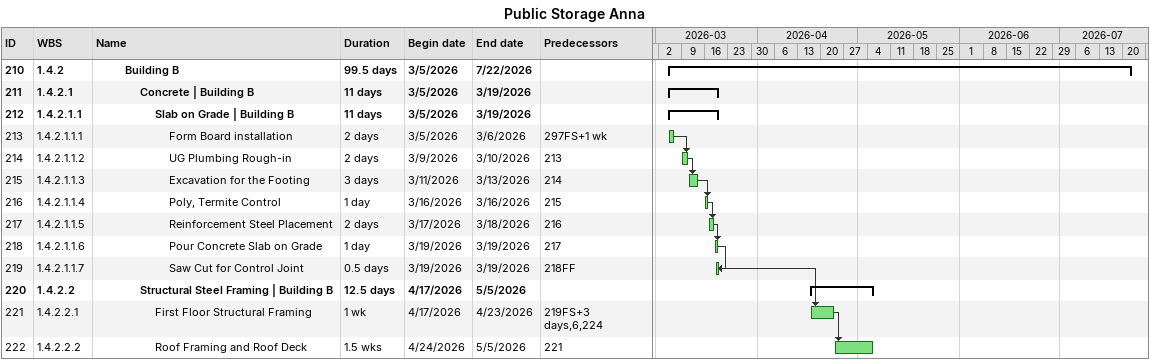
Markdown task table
Public Storage Anna

| ID | WBS | Task | Duration | Start | Finish | Predecessors |
|---|---|---|---|---|---|---|
| 210 | 1.4.2 | **Building B** | 99.5d | 2026-03-05 | 2026-07-22 |  |
| 211 | 1.4.2.1 | **Concrete \| Building B** | 11d | 2026-03-05 | 2026-03-19 |  |
| 212 | 1.4.2.1.1 | **Slab on Grade \| Building B** | 11d | 2026-03-05 | 2026-03-19 |  |
| 213 | 1.4.2.1.1.1 | Form Board installation | 2d | 2026-03-05 | 2026-03-06 | 297FS+1w |
| 214 | 1.4.2.1.1.2 | UG Plumbing Rough-in | 2d | 2026-03-09 | 2026-03-10 | 213 |
| 215 | 1.4.2.1.1.3 | Excavation for the Footing | 3d | 2026-03-11 | 2026-03-13 | 214 |
| 216 | 1.4.2.1.1.4 | Poly, Termite Control | 1d | 2026-03-16 | 2026-03-16 | 215 |
| 217 | 1.4.2.1.1.5 | Reinforcement Steel Placement | 2d | 2026-03-17 | 2026-03-18 | 216 |
| 218 | 1.4.2.1.1.6 | Pour Concrete Slab on Grade | 1d | 2026-03-19 | 2026-03-19 | 217 |
| 219 | 1.4.2.1.1.7 | Saw Cut for Control Joint | 0.5d | 2026-03-19 | 2026-03-19 | 218FF |
| 220 | 1.4.2.2 | **Structural Steel Framing \| Building B** | 12.5d | 2026-04-17 | 2026-05-05 |  |
| 221 | 1.4.2.2.1 | First Floor Structural Framing | 1w | 2026-04-17 | 2026-04-23 | 219FS+3d, 6, 224 |
| 222 | 1.4.2.2.2 | Roof Framing and Roof Deck | 1.5w | 2026-04-24 | 2026-05-05 | 221 |
